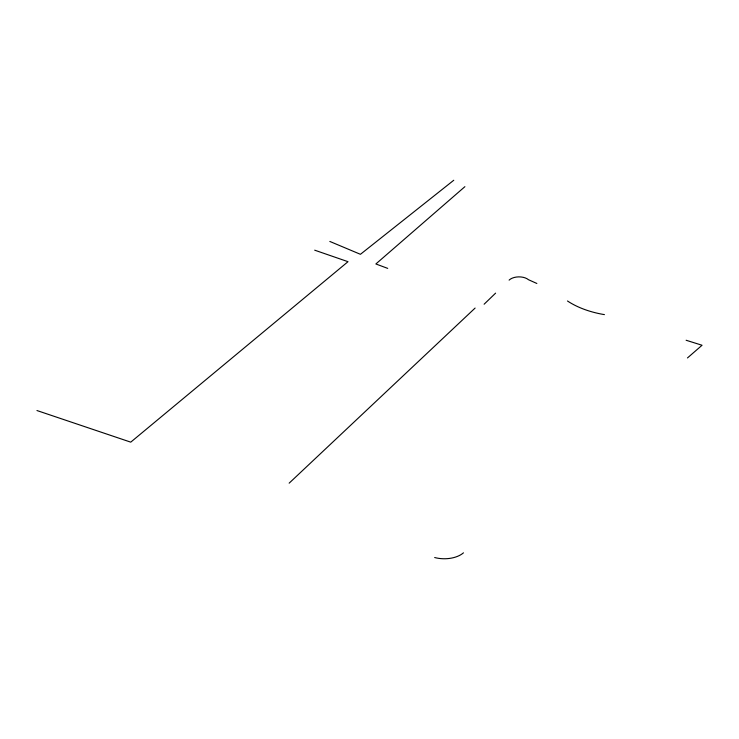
<?xml version="1.0" encoding="UTF-8"?>
<svg xmlns="http://www.w3.org/2000/svg" width="739" height="739" viewBox="0 0 739 739"><rect width="100%" height="100%" fill="white"/><g stroke="black" fill="none" stroke-linecap="round" stroke-linejoin="round"><path stroke-width="1.11" d="M484.119 304.219L495.601 293.143M289.152 483.167L475.112 308.061M464.896 186.671L375.865 263.971L387.707 268.377M687.464 357.944L702.05 345.252L686.125 340.254M453.764 180.251L360.438 254.308L329.825 241.441M36.95 410.533L130.748 442.153L348.014 261.689L314.694 250.179M536.856 283.471L528.533 279.739A11.565 6.679 0 0 0 509.116 280.118M604.428 314.62A77.161 44.552 0 0 1 567.487 300.985M463.464 552.837A22.946 13.247 0 0 1 434.671 557.529"/></g></svg>
